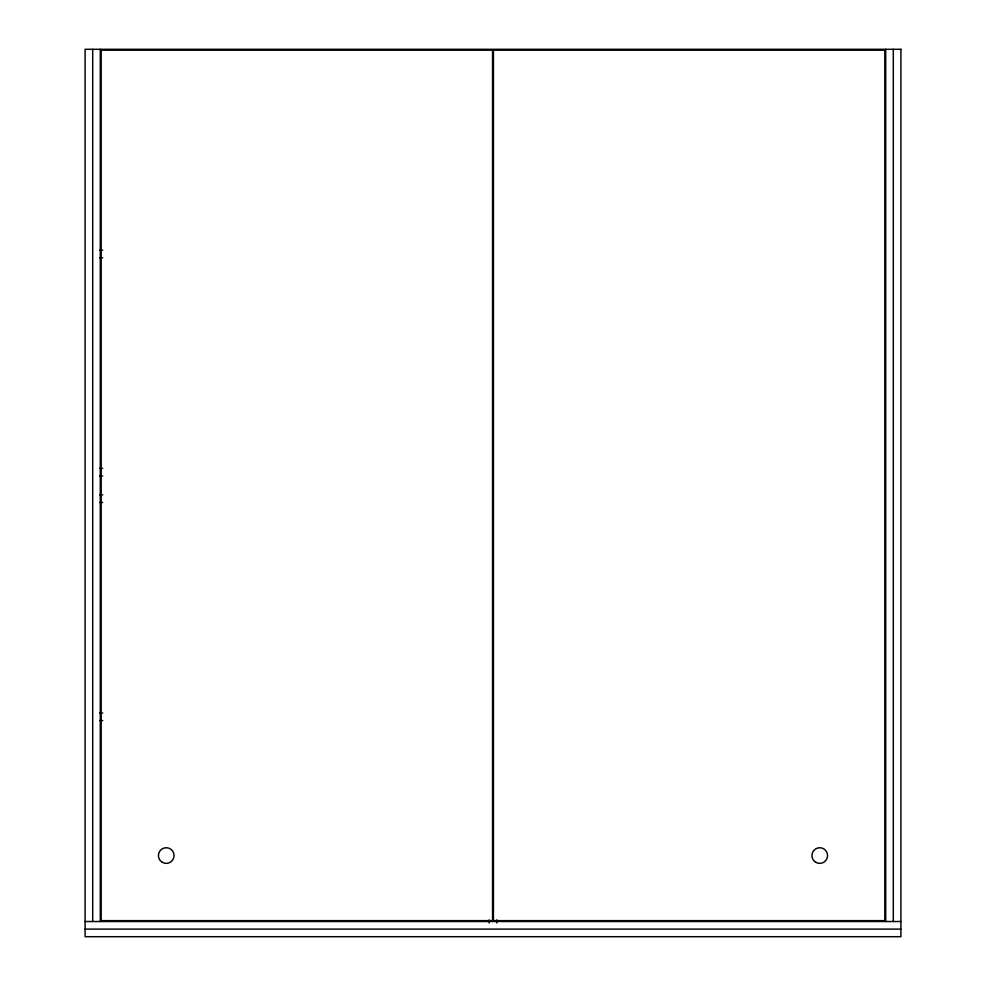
<?xml version="1.0" encoding="UTF-8"?>
<svg xmlns="http://www.w3.org/2000/svg" width="986" height="986" viewBox="0 0 986 986"><rect width="100%" height="100%" fill="white"/><g stroke="black" fill="none" stroke-linecap="round" stroke-linejoin="round"><path stroke-width="1.48" d="M99.685 250.21L102.741 250.21M99.685 257.802L102.741 257.802M99.685 468.375L102.741 468.375M99.685 475.967L102.741 475.967M99.685 494.849L102.741 494.849M99.685 502.441L102.741 502.441M99.685 713.001L102.741 713.001M99.685 720.606L102.741 720.606M85.104 921.516L900.896 921.516M85.104 929.108L900.896 929.108M893.304 49.3L893.304 921.516M885.711 49.3L885.711 921.516M496.796 919.876L496.796 922.958M489.204 919.876L489.204 922.958M100.289 49.3L100.289 921.516M92.696 49.3L92.696 921.516M900.896 49.3L85.104 49.3L85.104 936.7L900.896 936.7L900.896 49.3M492.569 50.163L101.151 50.163L101.151 920.641L492.569 920.641L492.569 50.163M884.849 50.163L493.431 50.163L493.431 920.641L884.849 920.641L884.849 50.163M815.841 862.331A7.814 7.814 0 0 0 827.574 855.552A7.814 7.814 0 0 0 815.841 848.786A7.814 7.814 0 0 0 815.841 862.331M162.333 862.331A7.814 7.814 0 0 0 174.066 855.552A7.814 7.814 0 0 0 162.333 848.786A7.814 7.814 0 0 0 162.333 862.331"/></g></svg>
